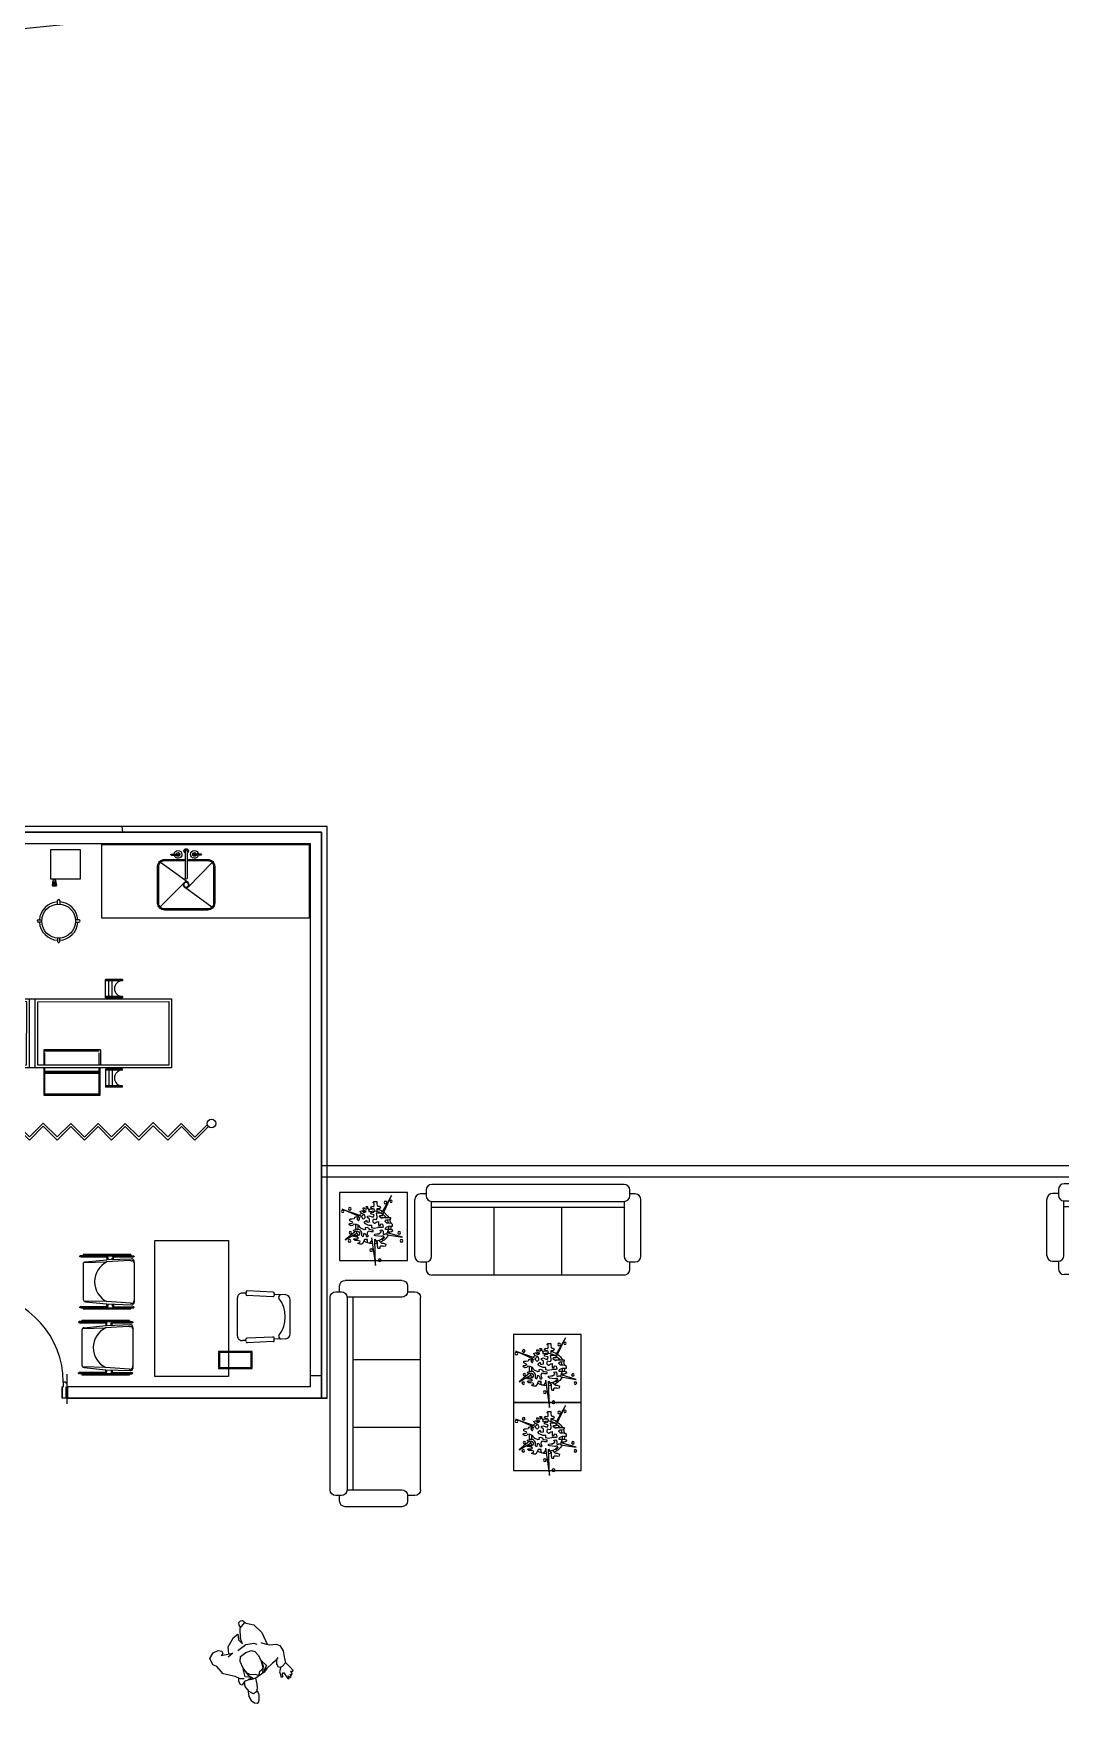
# Model space of a CAD drawing. Header units: millimetres. Extents: x 2508 to 2607, y 837 to 997.
# Drawn here: x 2571.03 to 2580.1, y 952.45 to 967.41 of the extents above; entities that cross this region are included whole.
import ezdxf

# ---------------------------------------------------------------- set-up
doc = ezdxf.new("R2010")
doc.units = ezdxf.units.MM
for name, color, linetype, lineweight in [('MOBILIARIO', 181, 'Continuous', 9), ('PAREDES', 7, 'Continuous', 50), ('PERSONAS', 151, 'Continuous', 0), ('PISO EST', 250, 'Continuous', 0)]:
    doc.layers.add(name, color=color, linetype=linetype, lineweight=lineweight)

# ---------------------------------------------------------------- blocks, each defined once
blk = doc.blocks.new('gkgk')
for p, q in [((-0.037, 0.806), (-0.039, 0.766)), ((-0.013, 0.8), (-0.037, 0.806)), ((-0.035, 0.002), (0.008, 0.83)), ((-0.014, 0.776), (-0.013, 0.794)), ((-0.013, 0.794), (-0.013, 0.8)), ((-0.009, 0.793), (-0.013, 0.794)), ((-0.01, 0.776), (-0.009, 0.793)), ((-0.009, 0.793), (-0.009, 0.796)), ((-0.005, 0.796), (-0.009, 0.796)), ((-0.006, 0.773), (-0.005, 0.796)), ((-0.001, 0.798), (-0.005, 0.799)), ((-0.005, 0.796), (-0.005, 0.799)), ((-0.003, 0.77), (-0.001, 0.798)), ((0.006, 0.81), (-0.001, 0.798)), ((0.043, 0.828), (0, 0)), ((0.003, 0.758), (0.006, 0.81)), ((0.007, 0.81), (0.006, 0.81)), ((0.008, 0.83), (0.043, 0.828)), ((0.041, 0.756), (0.044, 0.808)), ((0.042, 0.808), (0.044, 0.808)), ((0.044, 0.808), (0.05, 0.796)), ((0.048, 0.767), (0.05, 0.796)), ((0.05, 0.796), (0.054, 0.796)), ((0.052, 0.77), (0.053, 0.792)), ((0.053, 0.792), (0.054, 0.796)), ((0.053, 0.792), (0.057, 0.792)), ((0.057, 0.79), (0.057, 0.792)), ((0.061, 0.79), (0.062, 0.796)), ((0.062, 0.796), (0.086, 0.799)), ((0.086, 0.799), (0.084, 0.76)), ((-0.015, 0.77), (-0.039, 0.766)), ((-0.014, 0.776), (-0.015, 0.77)), ((-0.01, 0.776), (-0.014, 0.776)), ((-0.01, 0.776), (-0.01, 0.773)), ((-0.006, 0.773), (-0.01, 0.773)), ((-0.006, 0.773), (-0.007, 0.77)), ((-0.003, 0.77), (-0.007, 0.77)), ((0.003, 0.758), (-0.003, 0.77)), ((0.005, 0.758), (0.003, 0.758)), ((0.04, 0.756), (0.041, 0.756)), ((0.041, 0.782), (0.041, 0.782)), ((0.041, 0.782), (0.041, 0.782)), ((0.041, 0.756), (0.048, 0.767)), ((0.048, 0.767), (0.052, 0.767)), ((0.052, 0.77), (0.056, 0.77)), ((0.052, 0.77), (0.052, 0.767)), ((0.056, 0.772), (0.057, 0.79)), ((0.056, 0.772), (0.06, 0.772)), ((0.056, 0.772), (0.056, 0.77)), ((0.057, 0.79), (0.061, 0.79)), ((0.06, 0.772), (0.061, 0.79)), ((0.06, 0.772), (0.06, 0.766)), ((0.06, 0.766), (0.084, 0.76)), ((-0.07, 0.002), (-0.045, 0.002)), ((-0.07, 0.002), (-0.07, -0.008)), ((-0.045, 0.002), (-0.045, -0.043)), ((-0.035, 0.002), (0, 0)), ((0.785, 0.002), (0.785, -0.043)), ((0.81, 0.002), (0.785, 0.002)), ((0.81, 0.002), (0.81, -0.008)), ((-0.08, -0.008), (-0.08, -0.138)), ((-0.08, -0.008), (-0.07, -0.008)), ((-0.08, -0.138), (-0.07, -0.138)), ((-0.07, -0.138), (-0.07, -0.148)), ((-0.07, -0.148), (-0.035, -0.148)), ((-0.035, -0.043), (-0.045, -0.043)), ((-0.045, -0.073), (-0.045, -0.073)), ((-0.045, -0.073), (-0.045, -0.073)), ((-0.035, -0.043), (-0.035, -0.148)), ((-0.035, -0.148), (-0.035, -0.043)), ((0.775, -0.043), (0.775, -0.148)), ((0.775, -0.148), (0.775, -0.043)), ((0.775, -0.043), (0.785, -0.043)), ((0.81, -0.148), (0.775, -0.148)), ((0.785, -0.073), (0.785, -0.073)), ((0.785, -0.073), (0.785, -0.073)), ((0.82, -0.008), (0.81, -0.008)), ((0.82, -0.138), (0.81, -0.138)), ((0.81, -0.138), (0.81, -0.148)), ((0.82, -0.008), (0.82, -0.138))]:
    blk.add_line(p, q)
at = {"ltscale": 0.25}
blk.add_circle((-0.04, 0.002), 0.005, dxfattribs=at)
blk.add_arc((-0.045, 0.002), 0.83, 360, 83.893)
blk = doc.blocks.new('DFHHHI0000000')
at = {"color": 7, "xscale": 0.9444444444444708, "yscale": 0.9444444444444708, "zscale": 0.9444444444444708, "rotation": 295.000000000284}
blk.add_blockref('gkgk', (2624.671, 1467.705), dxfattribs=at)
blk = doc.blocks.new('CESTO')
for points in [[(-0.077, 0.159), (0.073, 0.159), (0.073, -0.141), (-0.077, -0.141)], [(-0.067, 0.149), (0.063, 0.149), (0.063, -0.131), (-0.067, -0.131)]]:
    blk.add_lwpolyline(points, close=True)
blk = doc.blocks.new('LJ')
at = {"layer": 'MOBILIARIO'}
for p, q in [((2626.726, 1467.651), (2626.443, 1467.519)), ((2626.741, 1467.652), (2626.832, 1467.469)), ((2626.752, 1467.642), (2626.85, 1467.477)), ((2626.752, 1467.642), (2626.752, 1467.642)), ((2626.775, 1467.697), (2626.773, 1467.701)), ((2626.776, 1467.694), (2626.775, 1467.697)), ((2626.776, 1467.694), (2626.778, 1467.691)), ((2626.868, 1467.497), (2626.776, 1467.694)), ((2626.776, 1467.694), (2626.868, 1467.497)), ((2626.786, 1467.697), (2626.782, 1467.705)), ((2626.786, 1467.697), (2626.785, 1467.698)), ((2626.793, 1467.682), (2626.785, 1467.698)), ((2626.877, 1467.501), (2626.785, 1467.698)), ((2626.802, 1467.686), (2626.793, 1467.682)), ((2626.802, 1467.686), (2626.793, 1467.682)), ((2626.802, 1467.686), (2626.793, 1467.682)), ((2626.802, 1467.686), (2626.793, 1467.682)), ((2626.802, 1467.686), (2626.793, 1467.682)), ((2626.793, 1467.682), (2626.806, 1467.655)), ((2626.802, 1467.686), (2626.98, 1467.306)), ((2626.98, 1467.306), (2626.802, 1467.686)), ((2626.243, 1467.461), (2626.241, 1467.465)), ((2626.244, 1467.459), (2626.243, 1467.461)), ((2626.244, 1467.459), (2626.337, 1467.261)), ((2626.245, 1467.458), (2626.246, 1467.455)), ((2626.337, 1467.261), (2626.245, 1467.458)), ((2626.254, 1467.461), (2626.251, 1467.469)), ((2626.254, 1467.461), (2626.254, 1467.462)), ((2626.261, 1467.446), (2626.254, 1467.462)), ((2626.346, 1467.265), (2626.254, 1467.462)), ((2626.27, 1467.45), (2626.261, 1467.446)), ((2626.27, 1467.45), (2626.261, 1467.446)), ((2626.27, 1467.45), (2626.261, 1467.446)), ((2626.27, 1467.45), (2626.261, 1467.446)), ((2626.27, 1467.45), (2626.261, 1467.446)), ((2626.261, 1467.446), (2626.274, 1467.419)), ((2626.27, 1467.45), (2626.448, 1467.07)), ((2626.448, 1467.07), (2626.27, 1467.45)), ((2626.369, 1467.503), (2626.365, 1467.511)), ((2626.456, 1467.317), (2626.365, 1467.511)), ((2626.376, 1467.488), (2626.367, 1467.483)), ((2626.367, 1467.483), (2626.544, 1467.103)), ((2626.369, 1467.503), (2626.461, 1467.306)), ((2626.378, 1467.508), (2626.374, 1467.515)), ((2626.385, 1467.492), (2626.378, 1467.508)), ((2626.385, 1467.492), (2626.47, 1467.311)), ((2626.462, 1467.326), (2626.385, 1467.492)), ((2626.515, 1467.321), (2626.433, 1467.508)), ((2626.433, 1467.493), (2626.497, 1467.312)), ((2626.927, 1467.292), (2626.832, 1467.469)), ((2626.832, 1467.469), (2626.832, 1467.469)), ((2626.864, 1467.483), (2626.85, 1467.477)), ((2626.864, 1467.483), (2626.85, 1467.477)), ((2626.855, 1467.468), (2626.85, 1467.477)), ((2626.855, 1467.468), (2626.868, 1467.474)), ((2626.855, 1467.468), (2626.95, 1467.283)), ((2626.871, 1467.435), (2626.883, 1467.441)), ((2626.877, 1467.501), (2626.91, 1467.431)), ((2626.892, 1467.445), (2626.892, 1467.445)), ((2626.194, 1467.415), (2625.911, 1467.283)), ((2626.209, 1467.416), (2626.3, 1467.233)), ((2626.22, 1467.406), (2626.318, 1467.241)), ((2626.22, 1467.406), (2626.22, 1467.406)), ((2626.465, 1467.297), (2626.456, 1467.317)), ((2626.469, 1467.288), (2626.459, 1467.309)), ((2626.459, 1467.309), (2626.5, 1467.221)), ((2626.47, 1467.311), (2626.462, 1467.326)), ((2626.465, 1467.297), (2626.469, 1467.288)), ((2626.469, 1467.288), (2626.485, 1467.255)), ((2626.483, 1467.306), (2626.497, 1467.312)), ((2626.497, 1467.312), (2626.483, 1467.306)), ((2626.487, 1467.297), (2626.5, 1467.303)), ((2626.497, 1467.312), (2626.581, 1467.111)), ((2626.589, 1467.127), (2626.515, 1467.321)), ((2626.876, 1467.426), (2626.888, 1467.432)), ((2626.901, 1467.427), (2626.969, 1467.28)), ((2626.969, 1467.28), (2626.901, 1467.427)), ((2626.91, 1467.431), (2626.978, 1467.285)), ((2626.931, 1467.283), (2626.927, 1467.292)), ((2626.97, 1467.301), (2626.958, 1467.329)), ((2626.98, 1467.306), (2626.97, 1467.301)), ((2626.98, 1467.306), (2626.97, 1467.301)), ((2626.98, 1467.306), (2626.97, 1467.301)), ((2626.98, 1467.306), (2626.97, 1467.301)), ((2626.98, 1467.306), (2626.97, 1467.301)), ((2626.97, 1467.301), (2626.978, 1467.285)), ((2625.837, 1467.268), (2625.834, 1467.275)), ((2625.924, 1467.081), (2625.834, 1467.275)), ((2625.844, 1467.252), (2625.835, 1467.248)), ((2625.835, 1467.248), (2626.013, 1466.867)), ((2625.837, 1467.268), (2625.929, 1467.07)), ((2625.846, 1467.272), (2625.843, 1467.279)), ((2625.853, 1467.256), (2625.846, 1467.272)), ((2625.853, 1467.256), (2625.938, 1467.075)), ((2625.931, 1467.09), (2625.853, 1467.256)), ((2625.983, 1467.085), (2625.901, 1467.272)), ((2625.901, 1467.257), (2625.965, 1467.076)), ((2626.395, 1467.056), (2626.3, 1467.233)), ((2626.3, 1467.233), (2626.3, 1467.233)), ((2626.332, 1467.247), (2626.318, 1467.241)), ((2626.332, 1467.247), (2626.318, 1467.241)), ((2626.323, 1467.232), (2626.318, 1467.241)), ((2626.323, 1467.232), (2626.336, 1467.238)), ((2626.323, 1467.232), (2626.418, 1467.047)), ((2626.34, 1467.199), (2626.352, 1467.205)), ((2626.344, 1467.19), (2626.356, 1467.196)), ((2626.346, 1467.265), (2626.378, 1467.195)), ((2626.36, 1467.209), (2626.361, 1467.209)), ((2626.369, 1467.191), (2626.437, 1467.044)), ((2626.437, 1467.044), (2626.369, 1467.191)), ((2626.378, 1467.195), (2626.446, 1467.049)), ((2626.493, 1467.237), (2626.561, 1467.091)), ((2626.502, 1467.241), (2626.57, 1467.095)), ((2626.515, 1467.269), (2626.503, 1467.263)), ((2626.519, 1467.26), (2626.507, 1467.254)), ((2626.925, 1467.247), (2626.621, 1467.105)), ((2626.933, 1467.251), (2626.917, 1467.244)), ((2626.917, 1467.244), (2626.917, 1467.244)), ((2626.931, 1467.283), (2626.935, 1467.274)), ((2626.933, 1467.251), (2626.941, 1467.255)), ((2626.969, 1467.281), (2626.972, 1467.274)), ((2626.969, 1467.281), (2626.969, 1467.28)), ((2626.978, 1467.285), (2626.981, 1467.279)), ((2626.978, 1467.285), (2626.978, 1467.285)), ((2625.933, 1467.061), (2625.924, 1467.081)), ((2625.928, 1467.073), (2625.969, 1466.985)), ((2625.937, 1467.052), (2625.928, 1467.073)), ((2625.938, 1467.075), (2625.931, 1467.09)), ((2625.933, 1467.061), (2625.937, 1467.052)), ((2625.937, 1467.052), (2625.953, 1467.019)), ((2625.951, 1467.07), (2625.965, 1467.076)), ((2625.965, 1467.076), (2625.951, 1467.07)), ((2625.955, 1467.061), (2625.969, 1467.067)), ((2625.961, 1467.001), (2626.029, 1466.855)), ((2625.965, 1467.076), (2626.05, 1466.875)), ((2625.97, 1467.005), (2626.038, 1466.859)), ((2625.983, 1467.033), (2625.971, 1467.027)), ((2625.987, 1467.024), (2625.975, 1467.018)), ((2626.057, 1466.891), (2625.983, 1467.085)), ((2626.394, 1467.011), (2626.089, 1466.869)), ((2626.401, 1467.015), (2626.385, 1467.008)), ((2626.385, 1467.008), (2626.385, 1467.008)), ((2626.399, 1467.047), (2626.395, 1467.056)), ((2626.399, 1467.047), (2626.403, 1467.038)), ((2626.401, 1467.015), (2626.409, 1467.019)), ((2626.439, 1467.066), (2626.426, 1467.093)), ((2626.437, 1467.045), (2626.44, 1467.038)), ((2626.437, 1467.045), (2626.437, 1467.044)), ((2626.448, 1467.07), (2626.439, 1467.066)), ((2626.448, 1467.07), (2626.439, 1467.066)), ((2626.448, 1467.07), (2626.439, 1467.066)), ((2626.448, 1467.07), (2626.439, 1467.066)), ((2626.448, 1467.07), (2626.439, 1467.066)), ((2626.439, 1467.066), (2626.447, 1467.049)), ((2626.446, 1467.049), (2626.449, 1467.043)), ((2626.446, 1467.049), (2626.447, 1467.049)), ((2626.554, 1467.107), (2626.544, 1467.103)), ((2626.561, 1467.091), (2626.564, 1467.084)), ((2626.57, 1467.095), (2626.573, 1467.088)), ((2626.589, 1467.127), (2626.594, 1467.115)), ((2626.616, 1467.103), (2626.609, 1467.1)), ((2626.616, 1467.103), (2626.626, 1467.108)), ((2626.022, 1466.871), (2626.013, 1466.867)), ((2626.029, 1466.855), (2626.032, 1466.848)), ((2626.038, 1466.859), (2626.041, 1466.852)), ((2626.057, 1466.891), (2626.063, 1466.879)), ((2626.084, 1466.867), (2626.077, 1466.864)), ((2626.084, 1466.867), (2626.094, 1466.872)), ((2626.728, 1466.148), (2627.032, 1466.29)), ((2627.101, 1466.238), (2627.089, 1466.268)), ((2627.111, 1466.242), (2627.092, 1466.235)), ((2627.174, 1466.009), (2627.087, 1466.222)), ((2627.211, 1466.024), (2627.124, 1466.237)), ((2626.722, 1466.062), (2626.708, 1466.09)), ((2626.816, 1465.84), (2626.709, 1466.044)), ((2626.714, 1466.057), (2626.731, 1466.066)), ((2626.851, 1465.858), (2626.745, 1466.062)), ((2627.206, 1466.011), (2627.187, 1466.003)), ((2627.235, 1465.914), (2627.197, 1466.007)), ((2626.829, 1465.836), (2626.847, 1465.845)), ((2626.885, 1465.75), (2626.838, 1465.84)), ((2626.941, 1465.731), (2627.214, 1465.859))]:
    blk.add_line(p, q, dxfattribs=at)
blk.add_lwpolyline([(2627.457, 1466.576), (2626.368, 1466.068), (2626.093, 1466.657), (2627.182, 1467.165)], close=True, dxfattribs=at)
for centre in [(2626.778, 1467.703), (2626.246, 1467.467), (2626.37, 1467.512), (2625.838, 1467.277), (2626.976, 1467.277), (2626.445, 1467.041), (2626.569, 1467.087), (2626.037, 1466.851)]:
    blk.add_circle(centre, 0.005, dxfattribs=at)
for centre, radius, start, end in [((2626.734, 1467.633), 0.02, 27.7263, 115), ((2626.452, 1467.501), 0.02, 115, 202.2737), ((2626.709, 1467.318), 0.194, 50.6954, 179.3046), ((2626.859, 1467.492), 0.01, 295, 25), ((2626.859, 1467.492), 0.01, 295, 25), ((2626.859, 1467.492), 0.02, 295, 25), ((2626.892, 1467.423), 0.02, 25, 115), ((2626.202, 1467.397), 0.02, 27.7263, 115), ((2626.479, 1467.315), 0.02, 205, 295), ((2626.479, 1467.315), 0.01, 205, 295), ((2626.892, 1467.423), 0.01, 25, 115), ((2625.92, 1467.265), 0.02, 115, 202.2737), ((2626.177, 1467.082), 0.194, 50.6954, 179.3046), ((2626.328, 1467.256), 0.01, 295, 25), ((2626.328, 1467.256), 0.01, 295, 25), ((2626.328, 1467.256), 0.02, 295, 25), ((2626.36, 1467.187), 0.02, 25, 115), ((2626.36, 1467.187), 0.01, 25, 115), ((2626.511, 1467.245), 0.02, 115, 205), ((2626.511, 1467.245), 0.01, 115, 205), ((2626.917, 1467.265), 0.02, 295, 25), ((2626.932, 1467.273), 0.02, 295, 29.7636), ((2625.947, 1467.079), 0.02, 205, 295), ((2625.947, 1467.079), 0.01, 205, 295), ((2625.979, 1467.009), 0.02, 115, 205), ((2625.979, 1467.009), 0.01, 115, 205), ((2626.385, 1467.03), 0.02, 295, 25), ((2626.4, 1467.037), 0.02, 295, 29.7636), ((2626.6, 1467.118), 0.02, 200.2364, 295), ((2626.613, 1467.124), 0.02, 205, 295), ((2626.068, 1466.882), 0.02, 200.2364, 295), ((2626.081, 1466.888), 0.02, 205, 295), ((2627.05, 1466.251), 0.0425, 22.3974, 115), ((2627.114, 1466.233), 0.01, 22.3974, 112.3974), ((2626.746, 1466.109), 0.0425, 115, 207.6026), ((2627.096, 1466.225), 0.01, 112.3974, 202.3974), ((2626.718, 1466.048), 0.01, 117.6026, 207.6026), ((2626.736, 1466.058), 0.01, 27.6026, 117.6026), ((2626.944, 1466.082), 0.272, 257.675, 332.2182), ((2627.184, 1466.013), 0.01, 202.3974, 292.3974), ((2627.201, 1465.944), 0.02, 19.1265, 144.8903), ((2627.202, 1466.02), 0.01, 292.3974, 22.3974), ((2626.825, 1465.844), 0.01, 207.6026, 297.6026), ((2626.843, 1465.854), 0.01, 297.6026, 27.6026), ((2626.884, 1465.796), 0.02, 85.1097, 210.8735), ((2627.196, 1465.897), 0.0425, 295, 22.3974), ((2626.923, 1465.77), 0.0425, 207.6026, 295)]:
    blk.add_arc(centre, radius, start, end, dxfattribs=at)
at = {"layer": 'MOBILIARIO', "xscale": -1, "rotation": 25.00000000000017}
blk.add_blockref('CESTO', (2626.529, 1466.065), dxfattribs=at)
blk = doc.blocks.new('SDF')
at = {"layer": 'MOBILIARIO'}
for p, q in [((2627.896, 1469.244), (2628.449, 1469.502)), ((2628.437, 1469.469), (2627.929, 1469.232)), ((2628.037, 1469.311), (2628.309, 1469.437)), ((2628.33, 1469.392), (2628.058, 1469.265)), ((2628.616, 1469.083), (2628.437, 1469.469)), ((2628.449, 1469.502), (2629.18, 1467.934)), ((2628.627, 1467.676), (2627.896, 1469.244)), ((2627.929, 1469.232), (2628.109, 1468.847)), ((2628.058, 1469.265), (2628.037, 1469.311)), ((2628.109, 1468.847), (2628.616, 1469.083)), ((2628.096, 1468.813), (2628.648, 1469.071)), ((2628.118, 1468.768), (2628.669, 1469.025)), ((2628.151, 1468.756), (2628.658, 1468.993)), ((2628.658, 1468.993), (2629.147, 1467.946)), ((2628.149, 1468.699), (2627.931, 1468.597)), ((2627.944, 1468.592), (2628.108, 1468.668)), ((2628.31, 1468.233), (2628.108, 1468.668)), ((2628.324, 1468.229), (2628.112, 1468.682)), ((2628.126, 1468.677), (2628.153, 1468.69)), ((2628.328, 1468.242), (2628.126, 1468.677)), ((2628.639, 1467.709), (2628.151, 1468.756)), ((2628.294, 1468.766), (2628.168, 1468.708)), ((2628.172, 1468.699), (2628.274, 1468.746)), ((2628.492, 1468.318), (2628.289, 1468.753)), ((2628.505, 1468.313), (2628.294, 1468.766)), ((2627.931, 1468.597), (2628.142, 1468.144)), ((2628.147, 1468.157), (2627.944, 1468.592)), ((2628.942, 1468.467), (2629.087, 1468.535)), ((2628.964, 1468.444), (2629.091, 1468.503)), ((2629.141, 1468.395), (2629.078, 1468.531)), ((2629.15, 1468.399), (2629.087, 1468.535)), ((2629.005, 1468.331), (2628.942, 1468.467)), ((2629.015, 1468.335), (2628.951, 1468.471)), ((2628.976, 1468.417), (2629.103, 1468.476)), ((2629.015, 1468.335), (2629.005, 1468.331)), ((2629.15, 1468.399), (2629.141, 1468.395)), ((2628.142, 1468.144), (2628.362, 1468.247)), ((2628.147, 1468.157), (2628.31, 1468.233)), ((2628.371, 1468.201), (2628.226, 1468.133)), ((2628.328, 1468.242), (2628.358, 1468.256)), ((2628.425, 1468.061), (2628.362, 1468.197)), ((2628.434, 1468.065), (2628.371, 1468.201)), ((2628.375, 1468.263), (2628.477, 1468.311)), ((2628.505, 1468.313), (2628.379, 1468.254)), ((2628.289, 1467.997), (2628.226, 1468.133)), ((2628.299, 1468.002), (2628.235, 1468.138)), ((2628.375, 1468.17), (2628.248, 1468.11)), ((2628.387, 1468.142), (2628.26, 1468.083)), ((2628.425, 1468.061), (2628.434, 1468.065)), ((2628.289, 1467.997), (2628.299, 1468.002)), ((2629.18, 1467.934), (2628.627, 1467.676)), ((2629.147, 1467.946), (2628.639, 1467.709))]:
    blk.add_line(p, q, dxfattribs=at)
at = {"layer": 'MOBILIARIO', "color": 7}
blk.add_line((2628.309, 1469.437), (2628.33, 1469.392), dxfattribs=at)
at = {"layer": 'MOBILIARIO'}
for centre in [(2628.183, 1469.35), (2628.255, 1469.384), (2628.11, 1469.317)]:
    blk.add_circle(centre, 0.0393, dxfattribs=at)
for centre in [(2629.078, 1468.365), (2628.362, 1468.031)]:
    blk.add_arc(centre, 0.07, 25.1612, 204.8388, dxfattribs=at)
blk = doc.blocks.new('SDFKLJ')
at = {"layer": 'MOBILIARIO', "color": 7, "ltscale": 0.8}
for p, q in [((2627.332, 1469.029), (2627.314, 1468.98)), ((2627.474, 1468.922), (2627.314, 1468.98)), ((2627.354, 1469.031), (2627.34, 1468.992)), ((2627.5, 1468.934), (2627.34, 1468.992)), ((2627.5, 1468.934), (2627.441, 1468.774)), ((2627.474, 1468.922), (2627.416, 1468.762)), ((2627.575, 1468.704), (2627.416, 1468.762)), ((2627.601, 1468.716), (2627.441, 1468.774)), ((2627.575, 1468.704), (2627.517, 1468.544)), ((2627.601, 1468.716), (2627.543, 1468.556)), ((2627.681, 1468.485), (2627.517, 1468.544)), ((2627.706, 1468.497), (2627.543, 1468.556)), ((2627.681, 1468.485), (2627.621, 1468.321)), ((2627.706, 1468.497), (2627.647, 1468.333)), ((2627.781, 1468.263), (2627.621, 1468.321)), ((2627.807, 1468.275), (2627.647, 1468.333)), ((2627.781, 1468.263), (2627.723, 1468.104)), ((2627.807, 1468.275), (2627.748, 1468.116)), ((2627.883, 1468.045), (2627.723, 1468.104)), ((2627.908, 1468.057), (2627.748, 1468.116)), ((2627.883, 1468.045), (2627.824, 1467.886)), ((2627.908, 1468.057), (2627.85, 1467.898)), ((2627.984, 1467.828), (2627.824, 1467.886)), ((2628.01, 1467.839), (2627.85, 1467.898)), ((2627.984, 1467.828), (2627.926, 1467.668)), ((2628.01, 1467.839), (2627.952, 1467.68)), ((2628.096, 1467.606), (2627.926, 1467.668)), ((2628.121, 1467.618), (2627.952, 1467.68)), ((2628.096, 1467.606), (2628.034, 1467.436)), ((2628.121, 1467.618), (2628.06, 1467.448)), ((2628.219, 1467.39), (2628.06, 1467.448)), ((2628.194, 1467.378), (2628.034, 1467.436)), ((2628.194, 1467.378), (2628.136, 1467.218)), ((2628.219, 1467.39), (2628.161, 1467.23)), ((2628.295, 1467.16), (2628.136, 1467.218)), ((2628.307, 1467.177), (2628.161, 1467.23))]:
    blk.add_line(p, q, dxfattribs=at)
at = {"layer": 'MOBILIARIO', "color": 7}
blk.add_circle((2628.331, 1467.148), 0.038, dxfattribs=at)
blk = doc.blocks.new('TARJA')
for p, q in [((-0.014, -0.022), (-0.227, 0.194)), ((0.23, 0.196), (-0.014, 0.018)), ((0.232, -0.198), (0.019, 0.018)), ((0.019, -0.022), (-0.225, -0.2)), ((-0.008, -0.3), (-0.008, -0.06)), ((0.012, -0.3), (0.012, -0.06)), ((-0.134, -0.27), (-0.134, -0.273)), ((-0.134, -0.273), (-0.054, -0.273)), ((-0.127, -0.263), (-0.055, -0.263)), ((0.139, -0.273), (0.058, -0.273)), ((0.132, -0.263), (0.059, -0.263)), ((0.139, -0.27), (0.139, -0.273))]:
    blk.add_line(p, q)
for points in [[(0.012, -0.225), (0.194, -0.225, 0.414214), (0.254, -0.165), (0.254, 0.161, 0.414214), (0.194, 0.221), (-0.19, 0.221, 0.414214), (-0.25, 0.161), (-0.25, -0.165, 0.414214), (-0.19, -0.225), (-0.007, -0.225)], [(0.012, -0.215), (0.194, -0.215, 0.414214), (0.244, -0.165), (0.244, 0.161, 0.414214), (0.194, 0.211), (-0.19, 0.211, 0.414214), (-0.24, 0.161), (-0.24, -0.165, 0.414214), (-0.19, -0.215), (-0.007, -0.215)]]:
    blk.add_lwpolyline(points, format="xyb")
for radius in [0.026, 0.021]:
    blk.add_circle((0.002, -0.002), radius)
for centre, radius, start, end in [((0.002, -0.06), 0.01, 0, 180), ((-0.127, -0.27), 0.00711, 89.9822, 179.9822), ((-0.07, -0.27), 0.0345, 185.2545, 168.7617), ((-0.07, -0.27), 0.0167, 190.9013, 156.3336), ((0.002, -0.3), 0.02, 120, 60), ((0.075, -0.27), 0.0345, 11.2383, 354.7455), ((0.075, -0.27), 0.0167, 23.6664, 349.0987), ((0.132, -0.27), 0.00711, 0.0178, 90.0178), ((0.002, -0.3), 0.01, 180, 0)]:
    blk.add_arc(centre, radius, start, end)
blk = doc.blocks.new('SDFPPPUI')
at = {"layer": 'MOBILIARIO', "color": 7}
blk.add_lwpolyline([(2629.566, 1468.792), (2630.155, 1469.067), (2630.93, 1467.406), (2630.34, 1467.131)], close=True, dxfattribs=at)
at = {"layer": 'MOBILIARIO', "color": 7, "xscale": -1, "rotation": 114.9999999999998}
blk.add_blockref('TARJA', (2630.145, 1468.243), dxfattribs=at)
blk = doc.blocks.new('OPUJ')
at = {"layer": 'MOBILIARIO', "color": 7}
for p, q in [((2629.659, 1469.277), (2629.642, 1469.314)), ((2629.664, 1469.28), (2629.647, 1469.316)), ((2629.668, 1469.283), (2629.652, 1469.317)), ((2629.672, 1469.286), (2629.657, 1469.318)), ((2629.676, 1469.289), (2629.662, 1469.32)), ((2629.68, 1469.292), (2629.666, 1469.321)), ((2629.684, 1469.295), (2629.671, 1469.322)), ((2629.691, 1469.317), (2629.7, 1469.321)), ((2629.693, 1469.313), (2629.702, 1469.317)), ((2629.797, 1469.113), (2629.701, 1469.32))]:
    blk.add_line(p, q, dxfattribs=at)
blk.add_lwpolyline([(2630.033, 1469.223), (2629.797, 1469.113), (2629.687, 1469.348), (2629.923, 1469.458)], close=True, dxfattribs=at)
blk.add_lwpolyline([(2629.683, 1469.325), (2629.644, 1469.315, 0.487928), (2629.641, 1469.308), (2629.654, 1469.28, 0.487928), (2629.662, 1469.278), (2629.694, 1469.302, 0.344151), (2629.695, 1469.308), (2629.688, 1469.322, 0.344151)], format="xyb", close=True, dxfattribs=at)
blk = doc.blocks.new('DJHIIU')
at = {"layer": 'MOBILIARIO'}
for p, q in [((2629.308, 1469.259), (2629.296, 1469.287)), ((2629.314, 1469.295), (2629.327, 1469.268)), ((2629.512, 1469.2), (2629.54, 1469.213)), ((2629.548, 1469.195), (2629.521, 1469.182)), ((2629.241, 1469.074), (2629.213, 1469.061)), ((2629.222, 1469.043), (2629.249, 1469.056)), ((2629.435, 1468.988), (2629.448, 1468.961)), ((2629.466, 1468.969), (2629.453, 1468.997))]:
    blk.add_line(p, q, dxfattribs=at)
blk.add_circle((2629.381, 1469.128), 0.15, dxfattribs=at)
for centre, radius, start, end in [((2629.381, 1469.128), 0.17, 118.3723, 201.6277), ((2629.305, 1469.291), 0.01, 25, 205), ((2629.381, 1469.128), 0.17, 28.3723, 111.6277), ((2629.381, 1469.128), 0.17, 298.3723, 21.6277), ((2629.544, 1469.204), 0.01, 295, 115), ((2629.218, 1469.052), 0.01, 115, 295), ((2629.381, 1469.128), 0.17, 208.3723, 291.6277), ((2629.457, 1468.965), 0.01, 205, 25)]:
    blk.add_arc(centre, radius, start, end, dxfattribs=at)
blk = doc.blocks.new('tgyery4')
at = {"layer": 'PERSONAS'}
for points in [[(-0.202, 0.197), (-0.168, 0.227), (-0.165, 0.251), (-0.156, 0.271), (-0.17, 0.281), (-0.183, 0.257), (-0.196, 0.249), (-0.2, 0.316), (-0.209, 0.323), (-0.214, 0.317), (-0.218, 0.297), (-0.227, 0.319), (-0.236, 0.317), (-0.238, 0.294), (-0.246, 0.305), (-0.255, 0.303), (-0.257, 0.273), (-0.27, 0.283), (-0.279, 0.281), (-0.271, 0.242), (-0.257, 0.18)], [(0.152, 0.217), (0.175, 0.275), (0.177, 0.314), (0.16, 0.347), (0.144, 0.363), (0.125, 0.362), (0.11, 0.342), (0.09, 0.31), (0.086, 0.277), (0.083, 0.257)], [(-0.162, -0.081), (-0.189, -0.05), (-0.216, -0.023), (-0.271, 0.003), (-0.292, 0.03), (-0.293, 0.084), (-0.273, 0.134), (-0.255, 0.185), (-0.214, 0.198), (-0.191, 0.196), (-0.183, 0.187), (-0.185, 0.156), (-0.205, 0.122), (-0.222, 0.111), (-0.192, 0.124), (-0.152, 0.13), (-0.088, 0.143), (-0.053, 0.159), (0.027, 0.166), (0.067, 0.162), (0.109, 0.146), (0.135, 0.139), (0.161, 0.15), (0.173, 0.157), (0.183, 0.146), (0.184, 0.115), (0.168, 0.089)], [(-0.038, 0.159), (-0.075, 0.111), (-0.082, 0.062), (-0.1, 0.119), (-0.062, 0.141), (-0.089, 0.139), (-0.045, 0.159)], [(0.041, 0.165), (0.058, 0.218), (0.074, 0.246), (0.096, 0.273), (0.127, 0.275), (0.15, 0.238), (0.157, 0.183), (0.139, 0.141)], [(0.074, 0.159), (0.1, 0.143), (0.069, 0.141), (0.113, 0.108), (0.093, 0.038), (0.083, 0.111), (0.058, 0.159)], [(0.129, 0.119), (0.161, 0.1), (0.188, 0.06), (0.267, -0.014), (0.28, -0.098), (0.304, -0.131), (0.297, -0.192), (0.245, -0.22), (0.197, -0.214), (0.172, -0.192), (0.177, -0.168), (0.199, -0.163), (0.098, -0.128), (0.153, -0.12)], [(0.132, -0.139), (0.107, -0.196), (0.021, -0.242), (-0.025, -0.247), (-0.005, -0.201), (-0.016, -0.153), (-0.025, -0.203), (-0.071, -0.282), (-0.128, -0.304), (-0.189, -0.247), (-0.216, -0.15), (-0.202, -0.037)], [(0.048, -0.124), (-0.04, -0.133), (-0.106, -0.107), (-0.124, -0.087)], [(-0.078, -0.285), (-0.078, -0.31), (-0.088, -0.332), (-0.106, -0.337), (-0.122, -0.33), (-0.134, -0.299)]]:
    blk.add_lwpolyline(points, dxfattribs=at)
blk.add_lwpolyline([(0.008, 0.157), (0.021, 0.139), (0.045, 0.13), (0.067, 0.111), (0.082, 0.088), (0.089, 0.032), (0.083, -0.03), (0.056, -0.067), (-0.001, -0.073), (-0.054, -0.063), (-0.075, -0.038), (-0.084, 0.005), (-0.08, 0.054), (-0.071, 0.095), (-0.062, 0.121), (-0.042, 0.132), (-0.012, 0.137), (-0.005, 0.152)], close=True, dxfattribs=at)
blk = doc.blocks.new('cghk')
for p, q in [((-1.786, -0.745), (-3.486, -0.745)), ((-3.637, -1.379), (-3.637, -0.879)), ((-3.537, -0.829), (-3.587, -0.829)), ((-3.536, -0.795), (-3.536, -0.845)), ((-3.487, -1.379), (-3.487, -0.895)), ((-3.486, -0.895), (-1.786, -0.895)), ((-1.787, -0.895), (-1.787, -1.379)), ((-1.687, -0.829), (-1.737, -0.829)), ((-1.736, -0.845), (-1.736, -0.795)), ((-1.637, -1.379), (-1.637, -0.879)), ((-3.486, -0.945), (-1.787, -0.945)), ((-2.936, -1.545), (-2.936, -0.945)), ((-2.336, -1.545), (-2.336, -0.945)), ((-3.587, -1.429), (-3.537, -1.429)), ((-3.536, -1.429), (-3.536, -1.495)), ((-1.737, -1.429), (-1.687, -1.429)), ((-1.736, -1.495), (-1.736, -1.429)), ((-3.322, -1.545), (-3.486, -1.545)), ((-2.722, -1.545), (-3.363, -1.545)), ((-2.122, -1.545), (-2.763, -1.545)), ((-1.786, -1.545), (-2.163, -1.545))]:
    blk.add_line(p, q)
for centre, start, end in [((-3.486, -0.795), 90, 180), ((-3.486, -0.795), 90, 180), ((-1.786, -0.795), 0, 90), ((-3.587, -0.879), 90, 180), ((-3.486, -0.845), 180, 270), ((-1.786, -0.845), 270, 0), ((-1.687, -0.879), 0, 90), ((-3.587, -1.379), 180, 270), ((-3.537, -1.379), 270, 0), ((-3.486, -1.495), 180, 270), ((-1.737, -1.379), 180, 270), ((-1.786, -1.495), 270, 0), ((-1.687, -1.379), 270, 0)]:
    blk.add_arc(centre, 0.05, start, end)
blk = doc.blocks.new('MATA')
at = {"layer": 'MOBILIARIO'}
for p, q in [((-0.162, 0.27), (-0.076, 0.12)), ((-0.081, 0.099), (-0.162, 0.27)), ((-0.058, 0.177), (-0.064, 0.163)), ((-0.064, 0.163), (-0.052, 0.154)), ((-0.043, 0.177), (-0.058, 0.177)), ((-0.052, 0.154), (-0.032, 0.154)), ((-0.035, 0.183), (-0.043, 0.177)), ((-0.032, 0.201), (-0.035, 0.183)), ((-0.032, 0.218), (-0.032, 0.201)), ((-0.006, 0.218), (-0.032, 0.218)), ((-0.032, 0.154), (-0.032, 0.137)), ((-0.014, 0.14), (-0.009, 0.152)), ((-0.009, 0.201), (0.003, 0.21)), ((-0.009, 0.183), (-0.009, 0.201)), ((-0.006, 0.175), (-0.009, 0.183)), ((-0.009, 0.152), (0.023, 0.163)), ((0.003, 0.21), (-0.006, 0.218)), ((0, 0.175), (-0.006, 0.175)), ((0.017, 0.177), (0, 0.175)), ((0.023, 0.163), (0.017, 0.177)), ((0.05, 0.166), (0.041, 0.149)), ((0.05, 0.175), (0.05, 0.166)), ((0.061, 0.175), (0.05, 0.175)), ((0.052, 0.16), (0.067, 0.172)), ((0.061, 0.154), (0.052, 0.16)), ((0.067, 0.172), (0.061, 0.175)), ((0.075, 0.154), (0.061, 0.154)), ((0.081, 0.163), (0.075, 0.154)), ((0.09, 0.163), (0.081, 0.163)), ((0.087, 0.14), (0.09, 0.163)), ((0.275, 0.152), (0.113, 0.094)), ((0.125, 0.085), (0.275, 0.152)), ((-0.171, 0.015), (-0.16, 0.024)), ((-0.171, 0.004), (-0.171, 0.015)), ((-0.171, 0.001), (-0.171, 0.004)), ((-0.154, 0.001), (-0.171, 0.001)), ((-0.16, 0.024), (-0.127, 0.027)), ((-0.154, 0.073), (-0.119, 0.073)), ((-0.154, 0.067), (-0.154, 0.073)), ((-0.148, 0.059), (-0.154, 0.067)), ((-0.136, 0.001), (-0.154, 0.001)), ((-0.131, 0.056), (-0.148, 0.059)), ((-0.116, -0.008), (-0.136, 0.001)), ((-0.122, 0.056), (-0.131, 0.056)), ((-0.127, 0.027), (-0.119, 0.027)), ((-0.11, 0.056), (-0.122, 0.056)), ((-0.119, 0.073), (-0.076, 0.073)), ((-0.119, 0.027), (-0.105, 0.041)), ((-0.105, 0.041), (-0.11, 0.056)), ((-0.081, 0.018), (-0.087, -0.008)), ((-0.084, 0.105), (-0.07, 0.114)), ((-0.081, 0.096), (-0.084, 0.105)), ((-0.07, 0.094), (-0.081, 0.096)), ((-0.072, 0.021), (-0.081, 0.018)), ((-0.076, 0.067), (-0.055, 0.082)), ((-0.076, 0.073), (-0.076, 0.067)), ((-0.064, 0.018), (-0.072, 0.021)), ((-0.07, 0.114), (-0.043, 0.114)), ((-0.058, 0.094), (-0.07, 0.094)), ((-0.064, 0.007), (-0.064, 0.018)), ((-0.046, 0.007), (-0.064, 0.007)), ((-0.055, 0.082), (-0.058, 0.094)), ((-0.046, 0.041), (-0.046, 0.021)), ((-0.046, 0.041), (-0.046, 0.041)), ((-0.032, 0.038), (-0.046, 0.041)), ((-0.046, 0.021), (-0.046, 0.018)), ((-0.046, 0.018), (-0.046, 0.007)), ((-0.043, 0.114), (-0.026, 0.114)), ((-0.029, 0.099), (-0.032, 0.088)), ((-0.032, 0.088), (-0.032, 0.07)), ((-0.032, 0.07), (-0.023, 0.056)), ((-0.023, 0.033), (-0.032, 0.038)), ((-0.026, 0.114), (-0.029, 0.099)), ((-0.023, 0.056), (-0.012, 0.059)), ((-0.017, 0.027), (-0.023, 0.033)), ((-0.012, 0.027), (-0.017, 0.027)), ((-0.003, 0.125), (-0.014, 0.14)), ((-0.012, 0.059), (0, 0.062)), ((0.003, 0.038), (-0.012, 0.027)), ((-0.009, 0.102), (0.023, 0.108)), ((-0.003, 0.082), (-0.009, 0.102)), ((0.023, 0.122), (-0.003, 0.125)), ((0.012, 0.082), (-0.003, 0.082)), ((0, 0.062), (0.003, 0.05)), ((0.003, 0.05), (0.003, 0.038)), ((0.032, 0.091), (0.012, 0.082)), ((0.012, 0.007), (0.038, 0.007)), ((0.012, -0.005), (0.012, 0.007)), ((0.023, 0.108), (0.023, 0.122)), ((0.05, 0.088), (0.032, 0.091)), ((0.032, 0.062), (0.05, 0.076)), ((0.032, 0.038), (0.032, 0.062)), ((0.055, 0.035), (0.032, 0.038)), ((0.041, 0.149), (0.035, 0.128)), ((0.038, 0.007), (0.07, 0.021)), ((0.05, 0.076), (0.05, 0.088)), ((0.061, 0.053), (0.055, 0.035)), ((0.078, 0.038), (0.061, 0.053)), ((0.064, 0.134), (0.087, 0.14)), ((0.075, 0.125), (0.064, 0.134)), ((0.07, 0.021), (0.081, 0.035)), ((0.072, 0.085), (0.081, 0.105)), ((0.072, 0.076), (0.072, 0.085)), ((0.084, 0.064), (0.072, 0.076)), ((0.09, 0.125), (0.075, 0.125)), ((0.081, 0.035), (0.078, 0.038)), ((0.081, 0.105), (0.101, 0.111)), ((0.096, 0.067), (0.084, 0.064)), ((0.096, 0.137), (0.09, 0.125)), ((0.101, 0.137), (0.096, 0.137)), ((0.105, 0.085), (0.096, 0.067)), ((0.119, 0.131), (0.101, 0.137)), ((0.101, 0.111), (0.11, 0.122)), ((0.119, 0.082), (0.105, 0.085)), ((0.11, 0.122), (0.119, 0.131)), ((0.116, -0.014), (0.128, 0.007)), ((0.122, 0.073), (0.119, 0.082)), ((0.122, 0.062), (0.122, 0.073)), ((0.128, 0.05), (0.122, 0.062)), ((0.134, 0.05), (0.128, 0.05)), ((0.128, 0.007), (0.148, 0.015)), ((0.142, 0.062), (0.134, 0.05)), ((0.145, 0.085), (0.142, 0.073)), ((0.142, 0.073), (0.142, 0.062)), ((0.162, 0.079), (0.145, 0.085)), ((0.148, 0.015), (0.174, 0.018)), ((0.162, 0.073), (0.162, 0.079)), ((0.168, 0.067), (0.162, 0.073)), ((0.189, 0.064), (0.168, 0.067)), ((0.174, 0.018), (0.18, 0.007)), ((0.18, 0.035), (0.206, 0.047)), ((0.183, 0.03), (0.18, 0.035)), ((0.18, 0.007), (0.194, 0.004)), ((0.194, 0.024), (0.183, 0.03)), ((0.197, 0.064), (0.189, 0.064)), ((0.209, 0.024), (0.194, 0.024)), ((0.194, 0.004), (0.212, 0.012)), ((0.2, 0.064), (0.197, 0.064)), ((0.206, 0.062), (0.2, 0.064)), ((0.206, 0.047), (0.206, 0.062)), ((0.212, 0.012), (0.209, 0.024)), ((-0.258, -0.098), (-0.125, -0.057)), ((-0.122, -0.075), (-0.258, -0.098)), ((-0.174, -0.034), (-0.154, -0.028)), ((-0.174, -0.037), (-0.174, -0.034)), ((-0.16, -0.046), (-0.174, -0.037)), ((-0.148, -0.049), (-0.16, -0.046)), ((-0.154, -0.028), (-0.133, -0.028)), ((-0.133, -0.049), (-0.148, -0.049)), ((-0.133, -0.028), (-0.107, -0.028)), ((-0.125, -0.057), (-0.133, -0.049)), ((-0.119, -0.066), (-0.122, -0.075)), ((-0.105, -0.066), (-0.119, -0.066)), ((-0.107, -0.017), (-0.116, -0.008)), ((-0.107, -0.028), (-0.107, -0.017)), ((-0.096, -0.072), (-0.105, -0.066)), ((-0.098, -0.101), (-0.09, -0.089)), ((-0.084, -0.115), (-0.098, -0.101)), ((-0.087, -0.066), (-0.096, -0.072)), ((-0.09, -0.089), (-0.078, -0.089)), ((-0.087, -0.008), (-0.078, -0.011)), ((-0.076, -0.031), (-0.087, -0.043)), ((-0.087, -0.043), (-0.087, -0.051)), ((-0.087, -0.051), (-0.087, -0.066)), ((-0.067, -0.118), (-0.084, -0.115)), ((-0.078, -0.011), (-0.058, -0.011)), ((-0.078, -0.089), (-0.07, -0.092)), ((-0.064, -0.034), (-0.076, -0.031)), ((-0.072, -0.15), (-0.049, -0.127)), ((-0.07, -0.04), (-0.058, -0.04)), ((-0.07, -0.051), (-0.07, -0.04)), ((-0.049, -0.066), (-0.07, -0.051)), ((-0.07, -0.092), (-0.02, -0.086)), ((-0.049, -0.127), (-0.067, -0.118)), ((-0.058, -0.04), (-0.064, -0.034)), ((-0.058, -0.011), (-0.041, -0.011)), ((-0.032, -0.066), (-0.049, -0.066)), ((-0.041, -0.011), (-0.041, -0.014)), ((-0.041, -0.014), (-0.009, -0.02)), ((-0.014, -0.115), (-0.035, -0.144)), ((-0.035, -0.144), (-0.035, -0.173)), ((-0.014, -0.069), (-0.032, -0.066)), ((-0.02, -0.086), (-0.012, -0.081)), ((0.015, -0.104), (-0.02, -0.347)), ((-0.02, -0.347), (-0.014, -0.115)), ((-0.012, -0.081), (-0.014, -0.069)), ((-0.009, -0.02), (0.012, -0.014)), ((0, -0.034), (0.026, -0.031)), ((0, -0.046), (0, -0.034)), ((0.023, -0.046), (0, -0.046)), ((0.012, -0.014), (0.012, -0.005)), ((0.012, -0.112), (0.017, -0.13)), ((0.017, -0.13), (0.032, -0.15)), ((0.041, -0.04), (0.023, -0.046)), ((0.026, -0.031), (0.035, -0.028)), ((0.032, -0.15), (0.052, -0.147)), ((0.035, -0.02), (0.055, -0.011)), ((0.035, -0.028), (0.035, -0.02)), ((0.052, -0.057), (0.041, -0.04)), ((0.043, -0.086), (0.05, -0.075)), ((0.052, -0.092), (0.043, -0.086)), ((0.05, -0.075), (0.052, -0.057)), ((0.061, -0.092), (0.052, -0.092)), ((0.052, -0.118), (0.078, -0.118)), ((0.052, -0.127), (0.052, -0.118)), ((0.052, -0.141), (0.052, -0.127)), ((0.052, -0.147), (0.052, -0.141)), ((0.055, -0.011), (0.072, -0.014)), ((0.067, -0.072), (0.061, -0.092)), ((0.075, -0.063), (0.067, -0.072)), ((0.072, -0.014), (0.07, -0.028)), ((0.07, -0.028), (0.081, -0.031)), ((0.084, -0.063), (0.075, -0.063)), ((0.078, -0.118), (0.084, -0.133)), ((0.081, -0.031), (0.084, -0.028)), ((0.084, -0.028), (0.107, -0.02)), ((0.084, -0.069), (0.084, -0.063)), ((0.084, -0.075), (0.084, -0.069)), ((0.087, -0.089), (0.084, -0.075)), ((0.084, -0.133), (0.099, -0.159)), ((0.099, -0.089), (0.087, -0.089)), ((0.105, -0.081), (0.099, -0.089)), ((0.11, -0.04), (0.105, -0.054)), ((0.105, -0.054), (0.105, -0.066)), ((0.105, -0.066), (0.105, -0.081)), ((0.107, -0.02), (0.116, -0.014)), ((0.116, -0.034), (0.11, -0.04)), ((0.122, -0.028), (0.116, -0.034)), ((0.116, -0.054), (0.136, -0.046)), ((0.122, -0.075), (0.116, -0.054)), ((0.116, -0.133), (0.142, -0.127)), ((0.119, -0.144), (0.116, -0.133)), ((0.128, -0.147), (0.119, -0.144)), ((0.134, -0.026), (0.122, -0.028)), ((0.136, -0.083), (0.122, -0.075)), ((0.134, -0.147), (0.128, -0.147)), ((0.13, -0.106), (0.142, -0.098)), ((0.139, -0.112), (0.13, -0.106)), ((0.148, -0.026), (0.134, -0.026)), ((0.136, -0.153), (0.134, -0.147)), ((0.136, -0.046), (0.162, -0.046)), ((0.148, -0.083), (0.136, -0.083)), ((0.151, -0.112), (0.139, -0.112)), ((0.247, -0.121), (0.142, -0.057)), ((0.142, -0.098), (0.174, -0.092)), ((0.142, -0.127), (0.16, -0.127)), ((0.156, -0.028), (0.148, -0.026)), ((0.16, -0.081), (0.148, -0.083)), ((0.165, -0.112), (0.151, -0.112)), ((0.154, -0.043), (0.247, -0.121)), ((0.171, -0.031), (0.156, -0.028)), ((0.174, -0.083), (0.16, -0.081)), ((0.16, -0.127), (0.174, -0.115)), ((0.162, -0.046), (0.174, -0.04)), ((0.174, -0.115), (0.165, -0.112)), ((0.174, -0.04), (0.171, -0.031)), ((0.174, -0.092), (0.174, -0.083)), ((-0.113, -0.162), (-0.093, -0.153)), ((-0.11, -0.173), (-0.113, -0.162)), ((-0.093, -0.176), (-0.11, -0.173)), ((-0.093, -0.153), (-0.076, -0.153)), ((-0.084, -0.173), (-0.093, -0.176)), ((-0.067, -0.173), (-0.084, -0.173)), ((-0.076, -0.153), (-0.072, -0.15)), ((-0.061, -0.179), (-0.067, -0.173)), ((-0.061, -0.194), (-0.061, -0.179)), ((-0.041, -0.194), (-0.061, -0.194)), ((-0.035, -0.173), (-0.041, -0.194)), ((0.099, -0.159), (0.116, -0.159)), ((0.116, -0.159), (0.136, -0.153))]:
    blk.add_line(p, q, dxfattribs=at)
for centre, radius in [((-0.158, 0.22), 0.0102), ((-0.107, 0.21), 0.0122), ((0.207, 0.153), 0.0122), ((0.27, 0.131), 0.0111), ((-0.25, -0.13), 0.0119), ((-0.229, -0.059), 0.0119), ((0.202, -0.057), 0.0105), ((0.21, -0.13), 0.0117), ((-0.057, -0.3), 0.0113), ((0.019, -0.211), 0.0125)]:
    blk.add_circle(centre, radius, dxfattribs=at)
for radius, start, end in [(0.155, 101.8313, 122.0986), (0.155, 74.6527, 89.9865), (0.155, 179.7481, 190.5917), (0.155, 158.0311, 170.8538), (0.155, 126.8453, 151.7688), (0.135, 179.9597, 209.2904), (0.135, 155.6075, 168.6954), (0.135, 74.8704, 147.1467), (0.155, 54.4374, 61.8083), (0.135, 38.9212, 51.568), (0.155, 38.5492, 47.6918), (0.155, 23.4336, 33.9673), (0.135, 348.9738, 4.047), (0.155, 349.9404, 5.8977), (0.155, 198.2806, 203.8042), (0.155, 209.792, 245.7946), (0.135, 225.2899, 263.6487), (0.155, 272.6661, 302.5316), (0.135, 274.2806, 278.4931), (0.135, 292.8128, 298.8847), (0.135, 331.6357, 338.0695), (0.155, 328.5103, 342.8514), (0.155, 256.9489, 264.2726)]:
    blk.add_arc((0, 0), radius, start, end, dxfattribs=at)
blk = doc.blocks.new('A$C16620E85')
at = {"layer": 'MOBILIARIO'}
blk.add_lwpolyline([(0, 0.045), (0, 0.645), (0.6, 0.645), (0.6, 0.045)], close=True, dxfattribs=at)
at = {"layer": 'PISO EST'}
blk.add_blockref('MATA', (0.302, 0.347), dxfattribs=at)

msp = doc.modelspace()

# ---------------------------------------------------------------- hatches: boundary and pattern name
h = msp.add_hatch()
h.set_pattern_fill('AR-CONC', color=256, scale=0.25)
h.set_pattern_definition([(50, (-86.14, -278.19), (45.54617, -3.98477), [4.7625, -52.3875]), (355, (-86.14, -278.19), (-8.81086, 47.7642), [3.81, -41.91015]), (100.4514, (-82.344, -278.523), (36.7353, 43.77944), [4.0475, -44.52256]), (46.1842, (-86.14, -265.49), (67.7698, -10.5106), [7.1437, -78.5812]), (96.6356, (-80.49, -266.37), (59.351, 61.8565), [6.0713, -66.7839]), (351.1842, (-86.14, -265.49), (59.351, 61.8565), [5.715, -62.865]), (21, (-79.79, -268.666), (37.9036, -25.5663), [4.7625, -52.3875]), (326, (-79.79, -268.666), (15.4505, 46.047), [3.81, -41.91]), (71.4514, (-76.63, -270.797), (53.3541, 20.4807), [4.0475, -44.5225]), (37.5, (-86.14, -278.191), (0.77215, 21.13876), [0, -41.402, 0, -42.545, 0, -42.06875]), (7.5, (-86.14, -278.19), (16.70492, 25.04514), [0, -24.257, 0, -40.4495, 0, -16.03375]), (327.5, (-100.3, -278.191), (33.89765, -1.43219), [0, -15.875, 0, -49.53, 0, -65.7225]), (317.5, (-106.65, -278.19), (37.0323, 6.35662), [0, -20.6375, 0, -32.893, 0, -46.6725])])
h.paths.add_polyline_path([(2568.919, 939.655), (2584.969, 939.655), (2584.969, 942.707), (2584.919, 942.707), (2584.919, 939.705), (2568.869, 939.705), (2568.869, 937.03), (2568.869, 935.33), (2568.869, 932.555), (2554.819, 932.555), (2554.819, 943.255), (2548.769, 943.255), (2548.769, 955.455), (2551.769, 955.455), (2551.769, 960.355), (2573.569, 960.355), (2573.569, 955.355), (2573.619, 955.355), (2573.619, 960.405), (2551.719, 960.405), (2551.719, 955.505), (2548.719, 955.505), (2548.719, 943.205), (2554.769, 943.205), (2554.769, 932.505), (2568.919, 932.505)])

# ---------------------------------------------------------------- linework, layer by layer
for p, q in [((2573.569, 960.355), (2551.769, 960.355)), ((2571.369, 960.255), (2573.469, 960.255)), ((2573.469, 960.255), (2573.469, 955.455)), ((2573.569, 957.305), (2573.569, 960.355)), ((2573.569, 957.305), (2573.569, 955.355)), ((2571.319, 955.566), (2571.319, 955.305)), ((2573.469, 955.455), (2571.319, 955.455)), ((2573.569, 955.355), (2571.319, 955.355)), ((2573.569, 955.355), (2573.469, 955.355)), ((2573.619, 955.355), (2573.569, 955.355))]:
    msp.add_line(p, q)
for points in [[(2573.569, 955.355), (2573.619, 955.355), (2573.619, 960.405), (2551.719, 960.405), (2551.719, 955.505), (2548.719, 955.505), (2548.719, 943.205), (2554.769, 943.205), (2554.769, 932.505), (2568.919, 932.505), (2568.919, 939.655), (2584.969, 939.655)], [(2584.919, 939.705), (2568.869, 939.705), (2568.869, 932.555), (2554.819, 932.555), (2554.819, 943.255), (2548.769, 943.255), (2548.769, 955.455), (2551.769, 955.455), (2551.769, 960.355), (2573.569, 960.355), (2573.569, 955.355), (2573.619, 955.355), (2573.619, 955.355)], [(2571.319, 955.455), (2571.319, 955.355), (2573.569, 955.355), (2573.569, 960.355), (2551.769, 960.355), (2551.769, 955.455), (2548.769, 955.455), (2548.769, 943.255), (2554.819, 943.255), (2554.819, 932.555)], [(2570.469, 960.255), (2573.469, 960.255), (2573.469, 955.555), (2573.569, 955.555)], [(2571.319, 955.455), (2571.319, 955.355)]]:
    msp.add_lwpolyline(points)
at = {"color": 3}
for points in [[(2571.319, 955.455), (2571.319, 955.355), (2573.619, 955.355), (2573.619, 960.405), (2551.719, 960.405)], [(2570.469, 960.255), (2573.469, 960.255), (2573.469, 955.455), (2571.319, 955.455)]]:
    msp.add_lwpolyline(points, dxfattribs=at)
at = {"lineweight": 0}
msp.add_arc((2569.689, 982.417), 15.014, 271.1448, 141.878, dxfattribs=at)
at = {"layer": 'PAREDES', "lineweight": 9}
for p, q in [((2582.773, 957.405), (2573.569, 957.405)), ((2582.773, 957.305), (2573.569, 957.305))]:
    msp.add_line(p, q, dxfattribs=at)
at = {"layer": 'PAREDES', "color": 2}
msp.add_lwpolyline([(2571.319, 955.455), (2571.319, 955.355)], dxfattribs=at)

# ---------------------------------------------------------------- block references
at = {"rotation": 64.99999999999983}
for name, p in [('OPUJ', (2791.503, -2044.34)), ('DFHHHI0000000', (2791.503, -2043.544))]:
    msp.add_blockref(name, p, dxfattribs=at)
at = {"color": 251, "lineweight": 18, "rotation": 211.1018751757425}
msp.add_blockref('tgyery4', (2572.935, 953.044), dxfattribs=at)
at = {"layer": 'MOBILIARIO', "rotation": 64.99999999999983}
for name in ['SDFPPPUI', 'DJHIIU', 'SDF', 'SDFKLJ', 'LJ']:
    msp.add_blockref(name, (2791.503, -2044.34), dxfattribs=at)
at = {"layer": 'MOBILIARIO', "color": 5, "xscale": -1}
for p in [(2574.328, 956.526), (2575.864, 955.271), (2575.864, 954.671)]:
    msp.add_blockref('A$C16620E85', p, dxfattribs=at)
at = {"layer": 'MOBILIARIO', "ltscale": 0.3}
for p in [(2578.029, 957.987), (2583.617, 957.992)]:
    msp.add_blockref('cghk', p, dxfattribs=at)
at = {"layer": 'MOBILIARIO', "ltscale": 0.3, "xscale": -1, "rotation": 90}
msp.add_blockref('cghk', (2572.899, 952.758), dxfattribs=at)

doc.saveas('drawing.dxf')
